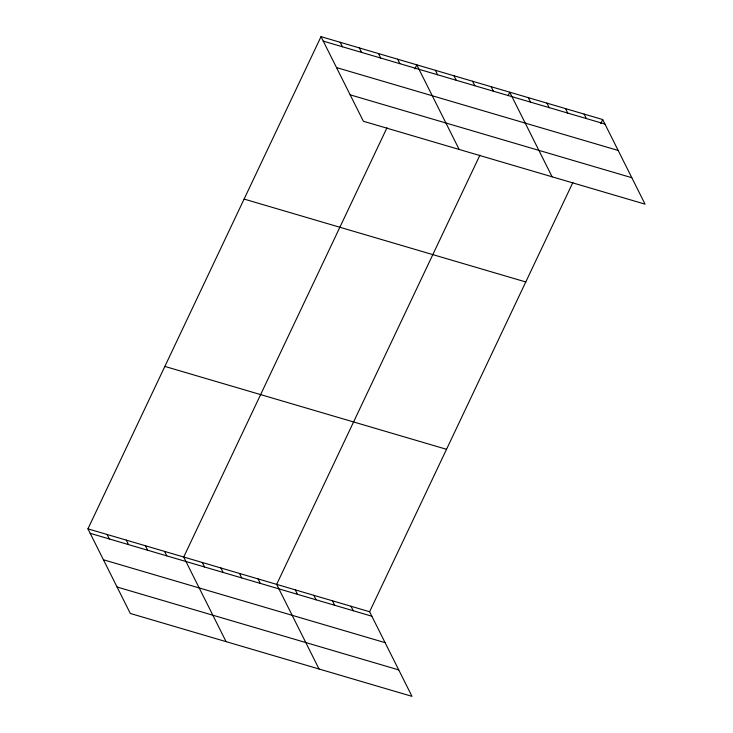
<?xml version="1.0" encoding="UTF-8"?>
<svg xmlns="http://www.w3.org/2000/svg" width="733" height="733" viewBox="0 0 733 733"><rect width="100%" height="100%" fill="white"/><g stroke="black" fill="none" stroke-linecap="round" stroke-linejoin="round"><path stroke-width="1.1" d="M87.942 528.841L369.606 611.734L411.983 696.35L130.309 613.457L87.942 528.841L321.017 36.65L602.691 119.543L645.058 204.159L363.394 121.266L321.017 36.65M386.978 127.771L183.708 557.025L226.076 641.641M414.86 68.893L416.784 64.834L459.16 149.45M479.932 155.13L276.662 584.375L319.029 668.991M508.299 95.235L509.737 92.193L552.114 176.809M369.606 611.734L572.885 182.48M600.767 123.602L602.691 119.543M323.262 41.13L604.936 124.024M336.502 67.573L618.176 150.467M350.154 94.823L631.819 177.716M244.107 199.074L525.772 281.967M164.852 366.418L446.525 449.311M90.186 533.322L371.851 616.215M103.426 559.765L385.091 642.658M117.069 587.014L398.734 669.907M584.1 114.073L586.345 118.554M565.51 108.603L567.754 113.084M546.919 103.133L549.164 107.614M528.328 97.663L530.573 102.144M491.147 86.714L493.391 91.194M472.556 81.244L474.801 85.724M453.965 75.774L456.21 80.254M435.375 70.304L437.619 74.784M397.634 59.199L399.879 63.679M378.475 53.564L380.72 58.044M359.326 47.92L361.571 52.4M340.176 42.285L342.421 46.765M351.015 606.264L353.26 610.745M332.425 600.794L334.669 605.275M313.834 595.324L316.079 599.805M295.243 589.845L297.488 594.335M258.071 578.905L260.307 583.386M239.48 573.435L241.725 577.916M220.89 567.965L223.134 572.446M202.299 562.495L204.544 566.976M164.549 551.39L166.794 555.871M145.4 545.746L147.645 550.226M126.25 540.111L128.495 544.592M107.091 534.476L109.336 538.957"/></g></svg>
